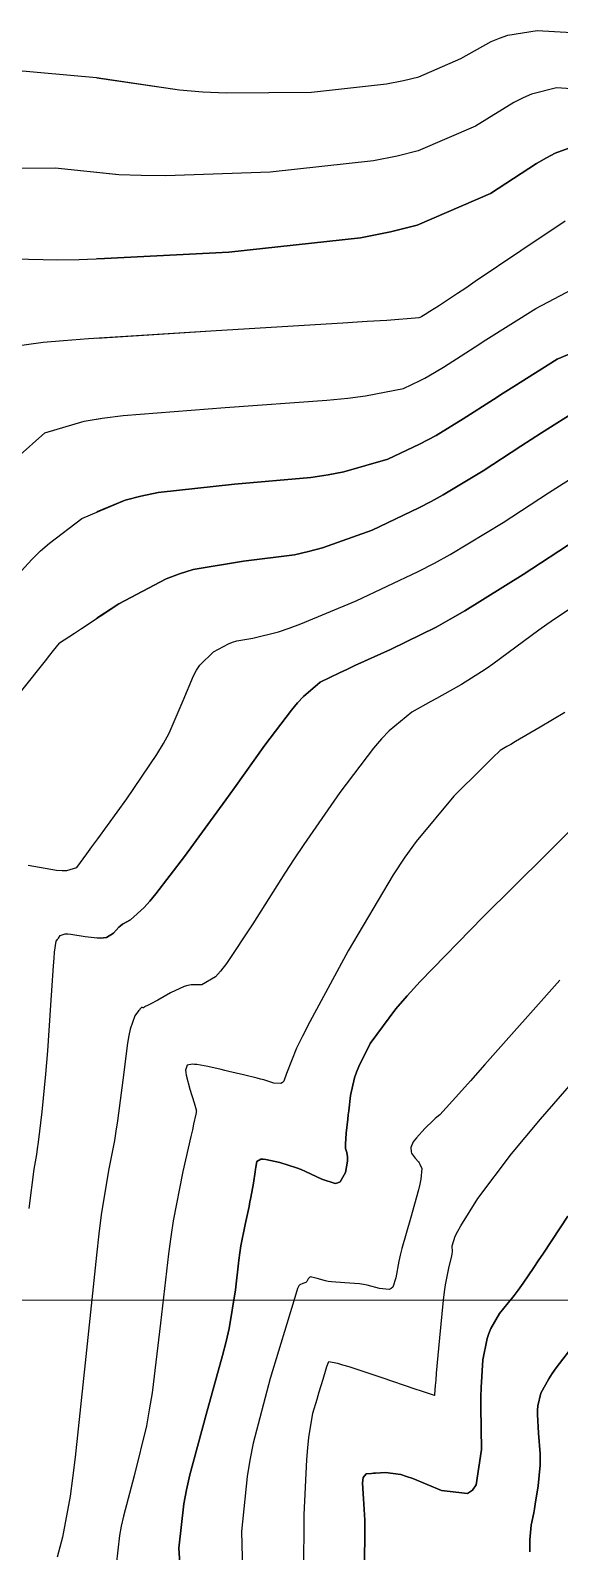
# Model space of a CAD drawing. Header units: metres. Extents: x 837117 to 838477, y 1189012 to 1191015.
# Drawn here: x 837821.8 to 837846.4, y 1190002.2 to 1190073 of the extents above; entities that cross this region are included whole.
import ezdxf

# ---------------------------------------------------------------- set-up
doc = ezdxf.new("R2010")
doc.units = ezdxf.units.M
doc.header["$LTSCALE"] = 0.3
doc.layers.add('COORD', color=7, linetype='Continuous', lineweight=20)
doc.layers.add('COTAS 10', color=1, linetype='Continuous')
doc.layers.add('COTAS INT', color=252, linetype='Continuous')

msp = doc.modelspace()

# ---------------------------------------------------------------- linework, layer by layer
at = {"layer": 'COORD'}
msp.add_line((837476.514, 1190013.872), (838476.514, 1190013.872), dxfattribs=at)
at = {"layer": 'COTAS 10'}
for points, elevation in [([(837820.934, 1190071.14), (837824.899, 1190070.773), (837828.767, 1190070.205), (837829.849, 1190070.117), (837830.936, 1190070.059), (837834.899, 1190070.098), (837838.394, 1190070.479), (837839.185, 1190070.637), (837839.899, 1190070.817), (837841.841, 1190071.656), (837843.263, 1190072.457), (837843.65, 1190072.614), (837844.034, 1190072.742), (837845.394, 1190072.97), (837847.007, 1190072.868)], 1770), ([(837824.923, 1190070.769), (837828.767, 1190070.205), (837829.849, 1190070.117), (837830.936, 1190070.059), (837834.899, 1190070.098), (837838.394, 1190070.479), (837839.185, 1190070.637), (837839.899, 1190070.817), (837841.841, 1190071.656), (837843.263, 1190072.457), (837843.65, 1190072.614), (837844.034, 1190072.742), (837845.394, 1190072.97), (837847.007, 1190072.868)], 1770), ([(837820.438, 1190046.751), (837821.889, 1190048.351), (837822.298, 1190048.743), (837822.709, 1190049.112), (837824.217, 1190050.26), (837826.234, 1190051.113), (837826.967, 1190051.296), (837827.774, 1190051.456), (837831.317, 1190051.843), (837834.865, 1190052.166), (837835.675, 1190052.286), (837836.411, 1190052.42), (837838.448, 1190053.013), (837839.93, 1190053.714), (837840.317, 1190053.915), (837840.693, 1190054.12), (837841.963, 1190054.887), (837843.363, 1190055.793), (837843.821, 1190056.086), (837844.309, 1190056.398), (837846.324, 1190057.674), (837848.863, 1190058.742)], 1780), ([(837848.863, 1190058.742), (837846.324, 1190057.674), (837844.309, 1190056.398), (837843.821, 1190056.086), (837843.363, 1190055.793), (837841.963, 1190054.887), (837840.693, 1190054.12), (837840.317, 1190053.915), (837839.93, 1190053.714), (837838.448, 1190053.013), (837836.411, 1190052.42), (837835.675, 1190052.286), (837834.865, 1190052.166), (837831.317, 1190051.843), (837827.774, 1190051.456), (837826.967, 1190051.296), (837826.234, 1190051.113), (837824.923, 1190050.559)], 1780), ([(837846.682, 1190041.224), (837845.536, 1190040.543), (837844.394, 1190039.871), (837844.173, 1190039.74), (837843.992, 1190039.634), (837843.682, 1190039.451), (837843.325, 1190039.11), (837843.114, 1190038.904), (837842.856, 1190038.65), (837841.521, 1190037.326), (837839.763, 1190035.226), (837839.239, 1190034.482), (837838.698, 1190033.667), (837836.607, 1190030.136), (837834.829, 1190026.831), (837834.485, 1190026.159), (837834.205, 1190025.592), (837833.732, 1190024.42), (837833.609, 1190024.057), (837833.551, 1190023.999), (837833.483, 1190023.96), (837833.147, 1190023.977), (837832.684, 1190024.12), (837832.536, 1190024.162), (837832.379, 1190024.204), (837831.736, 1190024.362), (837831.057, 1190024.52), (837830.876, 1190024.562), (837830.698, 1190024.603), (837830.081, 1190024.743), (837829.571, 1190024.834), (837829.461, 1190024.844), (837829.363, 1190024.847), (837829.122, 1190024.804), (837829.047, 1190024.58), (837829.054, 1190024.47), (837829.073, 1190024.339), (837829.244, 1190023.693), (837829.443, 1190023.061), (837829.48, 1190022.939), (837829.509, 1190022.84), (837829.549, 1190022.674), (837829.538, 1190022.643), (837829.534, 1190022.628), (837829.531, 1190022.612), (837829.52, 1190022.529), (837829.42, 1190022.059), (837829.361, 1190021.798), (837829.289, 1190021.48), (837828.914, 1190019.856), (837828.475, 1190017.561), (837828.361, 1190016.819), (837828.251, 1190016.031), (837827.884, 1190012.8), (837827.487, 1190009.561), (837827.358, 1190008.768), (837827.221, 1190008.02), (837826.659, 1190005.693), (837826.155, 1190003.82), (837826.055, 1190003.358), (837825.972, 1190002.92), (837825.815, 1190001.546)], 1790), ([(837846.682, 1190041.224), (837845.536, 1190040.543), (837844.394, 1190039.871), (837844.173, 1190039.74), (837843.992, 1190039.634), (837843.682, 1190039.451), (837843.325, 1190039.11), (837843.114, 1190038.904), (837842.856, 1190038.65), (837841.521, 1190037.326), (837839.763, 1190035.226), (837839.239, 1190034.482), (837838.698, 1190033.667), (837836.607, 1190030.136), (837834.829, 1190026.831), (837834.485, 1190026.159), (837834.205, 1190025.592), (837833.732, 1190024.42), (837833.609, 1190024.057), (837833.551, 1190023.999), (837833.483, 1190023.96), (837833.147, 1190023.977), (837832.684, 1190024.12), (837832.536, 1190024.162), (837832.379, 1190024.204), (837831.736, 1190024.362), (837831.057, 1190024.52), (837830.876, 1190024.562), (837830.698, 1190024.603), (837830.081, 1190024.743), (837829.571, 1190024.834), (837829.461, 1190024.844), (837829.363, 1190024.847), (837829.122, 1190024.804), (837829.047, 1190024.58), (837829.054, 1190024.47), (837829.073, 1190024.339), (837829.244, 1190023.693), (837829.443, 1190023.061), (837829.48, 1190022.939), (837829.509, 1190022.84), (837829.549, 1190022.674), (837829.538, 1190022.643), (837829.534, 1190022.628), (837829.531, 1190022.612), (837829.52, 1190022.529), (837829.42, 1190022.059), (837829.361, 1190021.798), (837829.289, 1190021.48), (837828.914, 1190019.856), (837828.475, 1190017.561), (837828.361, 1190016.819), (837828.251, 1190016.031), (837827.884, 1190012.8), (837827.487, 1190009.561), (837827.358, 1190008.768), (837827.221, 1190008.02), (837826.659, 1190005.693), (837826.155, 1190003.82), (837826.055, 1190003.358), (837825.972, 1190002.92), (837825.815, 1190001.546)], 1790), ([(837847.168, 1190011.867), (837846.287, 1190010.716), (837846.102, 1190010.452), (837845.941, 1190010.213), (837845.572, 1190009.548), (837845.432, 1190008.951), (837845.415, 1190008.755), (837845.409, 1190008.545), (837845.466, 1190007.673), (837845.536, 1190006.714), (837845.538, 1190006.449), (837845.531, 1190006.184), (837845.441, 1190005.231), (837845.306, 1190004.37), (837845.27, 1190004.164), (837845.235, 1190003.972), (837845.114, 1190003.395), (837845.049, 1190002.708), (837845.05, 1190002.448), (837845.057, 1190002.157)], 1800), ([(837845.057, 1190002.157), (837845.05, 1190002.448), (837845.049, 1190002.708), (837845.114, 1190003.395), (837845.235, 1190003.972), (837845.27, 1190004.164), (837845.306, 1190004.37), (837845.441, 1190005.231), (837845.531, 1190006.184), (837845.538, 1190006.449), (837845.536, 1190006.714), (837845.466, 1190007.673), (837845.409, 1190008.545), (837845.415, 1190008.755), (837845.432, 1190008.951), (837845.572, 1190009.548), (837845.941, 1190010.213), (837846.102, 1190010.452), (837846.287, 1190010.716), (837847.168, 1190011.867)], 1800)]:
    msp.add_lwpolyline(points, dxfattribs=dict(at, elevation=elevation))
at = {"layer": 'COTAS INT'}
for points, elevation in [([(837847.47, 1190070.218), (837846.304, 1190070.291), (837845.136, 1190070.001), (837844.743, 1190069.828), (837844.319, 1190069.616), (837842.533, 1190068.519), (837839.862, 1190067.365), (837838.879, 1190067.117), (837837.79, 1190066.9), (837832.982, 1190066.375), (837828.104, 1190066.207), (837826.973, 1190066.215), (837825.936, 1190066.246), (837822.982, 1190066.556), (837819.735, 1190066.546)], 1772), ([(837847.47, 1190070.218), (837846.304, 1190070.291), (837845.136, 1190070.001), (837844.743, 1190069.828), (837844.319, 1190069.616), (837842.533, 1190068.519), (837839.862, 1190067.365), (837838.879, 1190067.117), (837837.79, 1190066.9), (837832.982, 1190066.375), (837828.104, 1190066.207), (837826.973, 1190066.215), (837825.936, 1190066.246), (837824.923, 1190066.352)], 1772), ([(837821.064, 1190062.34), (837823.105, 1190062.287), (837824.096, 1190062.312), (837825.273, 1190062.355), (837831.064, 1190062.653), (837837.187, 1190063.321), (837838.572, 1190063.597), (837839.824, 1190063.913), (837843.226, 1190065.383), (837845.374, 1190066.775), (837845.836, 1190067.043), (837846.239, 1190067.259), (837847.215, 1190067.612)], 1774), ([(837847.215, 1190067.612), (837846.239, 1190067.259), (837845.836, 1190067.043), (837845.374, 1190066.775), (837843.226, 1190065.383), (837839.824, 1190063.913), (837838.572, 1190063.597), (837837.187, 1190063.321), (837831.064, 1190062.653), (837825.273, 1190062.355), (837824.923, 1190062.342)], 1774), ([(837820.768, 1190058.227), (837822.423, 1190058.458), (837823.368, 1190058.539), (837824.525, 1190058.627), (837830.461, 1190059.008), (837836.36, 1190059.36), (837837.493, 1190059.431), (837838.41, 1190059.49), (837839.912, 1190059.605), (837839.996, 1190059.644), (837840.018, 1190059.656), (837840.039, 1190059.667), (837840.111, 1190059.711), (837840.26, 1190059.806), (837840.33, 1190059.85), (837840.412, 1190059.902), (837840.812, 1190060.155), (837841.691, 1190060.735), (837842.074, 1190060.993), (837842.519, 1190061.294), (837844.631, 1190062.734), (837846.694, 1190064.115)], 1776), ([(837824.923, 1190058.653), (837830.461, 1190059.008), (837836.36, 1190059.36), (837837.493, 1190059.431), (837838.41, 1190059.49), (837839.912, 1190059.605), (837839.996, 1190059.644), (837840.018, 1190059.656), (837840.039, 1190059.667), (837840.111, 1190059.711), (837840.26, 1190059.806), (837840.33, 1190059.85), (837840.412, 1190059.902), (837840.812, 1190060.155), (837841.691, 1190060.735), (837842.074, 1190060.993), (837842.519, 1190061.294), (837844.631, 1190062.734), (837846.694, 1190064.115)], 1776), ([(837821.207, 1190053.085), (837822.492, 1190054.244), (837824.329, 1190054.786), (837825.167, 1190054.918), (837826.149, 1190055.042), (837830.889, 1190055.425), (837835.613, 1190055.763), (837836.584, 1190055.859), (837837.41, 1190055.955), (837839.18, 1190056.309), (837839.963, 1190056.679), (837840.167, 1190056.786), (837840.366, 1190056.894), (837841.037, 1190057.299), (837842.082, 1190057.97), (837842.516, 1190058.246), (837843.013, 1190058.561), (837845.33, 1190060.026), (837847.887, 1190061.382)], 1778), ([(837824.923, 1190054.88), (837825.167, 1190054.918), (837826.149, 1190055.042), (837830.889, 1190055.425), (837835.613, 1190055.763), (837836.584, 1190055.859), (837837.41, 1190055.955), (837839.18, 1190056.309), (837839.963, 1190056.679), (837840.167, 1190056.786), (837840.366, 1190056.894), (837841.037, 1190057.299), (837842.082, 1190057.97), (837842.516, 1190058.246), (837843.013, 1190058.561), (837845.33, 1190060.026), (837847.887, 1190061.382)], 1778), ([(837821.436, 1190042.246), (837822.53, 1190043.626), (837822.739, 1190043.89), (837822.907, 1190044.103), (837823.175, 1190044.443), (837823.18, 1190044.453), (837823.186, 1190044.461), (837823.613, 1190044.745), (837823.88, 1190044.921), (837824.211, 1190045.139), (837825.942, 1190046.277), (837828.14, 1190047.441), (837828.766, 1190047.675), (837829.399, 1190047.871), (837831.745, 1190048.26), (837834.117, 1190048.569), (837834.766, 1190048.714), (837835.412, 1190048.885), (837837.716, 1190049.717), (837839.898, 1190050.749), (837840.466, 1190051.045), (837841.019, 1190051.347), (837842.889, 1190052.475), (837844.645, 1190053.616), (837845.126, 1190053.926), (837845.605, 1190054.234), (837847.319, 1190055.323)], 1782), ([(837847.319, 1190055.323), (837845.605, 1190054.234), (837845.126, 1190053.926), (837844.645, 1190053.616), (837842.889, 1190052.475), (837841.019, 1190051.347), (837840.466, 1190051.045), (837839.898, 1190050.749), (837837.716, 1190049.717), (837835.412, 1190048.885), (837834.766, 1190048.714), (837834.117, 1190048.569), (837831.745, 1190048.26), (837829.399, 1190047.871), (837828.766, 1190047.675), (837828.14, 1190047.441), (837825.942, 1190046.277), (837824.923, 1190045.607)], 1782), ([(837821.72, 1190034.114), (837823.037, 1190033.891), (837823.305, 1190033.871), (837823.529, 1190033.868), (837823.987, 1190034.007), (837824.454, 1190034.652), (837824.684, 1190034.969), (837824.958, 1190035.345), (837826.313, 1190037.202), (837827.715, 1190039.27), (837828.018, 1190039.779), (837828.284, 1190040.262), (837828.94, 1190041.775), (837829.408, 1190042.936), (837829.556, 1190043.196), (837829.711, 1190043.429), (837830.34, 1190044.05), (837831.036, 1190044.419), (837831.233, 1190044.493), (837831.433, 1190044.555), (837832.173, 1190044.678), (837833.37, 1190044.972), (837833.857, 1190045.142), (837834.413, 1190045.35), (837836.984, 1190046.422), (837839.865, 1190047.784), (837840.616, 1190048.175), (837841.346, 1190048.573), (837843.815, 1190050.063), (837845.926, 1190051.44), (837846.431, 1190051.767), (837846.902, 1190052.07)], 1784), ([(837824.923, 1190035.298), (837824.958, 1190035.345), (837826.313, 1190037.202), (837827.715, 1190039.27), (837828.018, 1190039.779), (837828.284, 1190040.262), (837828.94, 1190041.775), (837829.408, 1190042.936), (837829.556, 1190043.196), (837829.711, 1190043.429), (837830.34, 1190044.05), (837831.036, 1190044.419), (837831.233, 1190044.493), (837831.433, 1190044.555), (837832.173, 1190044.678), (837833.37, 1190044.972), (837833.857, 1190045.142), (837834.413, 1190045.35), (837836.984, 1190046.422), (837839.865, 1190047.784), (837840.616, 1190048.175), (837841.346, 1190048.573), (837843.815, 1190050.063), (837845.926, 1190051.44), (837846.431, 1190051.767), (837846.902, 1190052.07)], 1784), ([(837821.777, 1190018.133), (837822.004, 1190019.968), (837822.124, 1190020.65), (837822.163, 1190020.921), (837822.204, 1190021.228), (837822.373, 1190022.636), (837822.549, 1190024.396), (837822.594, 1190024.926), (837822.637, 1190025.474), (837822.782, 1190027.606), (837822.902, 1190029.431), (837822.93, 1190029.786), (837822.955, 1190030.075), (837823.027, 1190030.576), (837823.091, 1190030.662), (837823.111, 1190030.691), (837823.132, 1190030.721), (837823.218, 1190030.846), (837823.452, 1190030.923), (837823.567, 1190030.922), (837823.703, 1190030.913), (837824.378, 1190030.8), (837825.076, 1190030.718), (837825.227, 1190030.728), (837825.36, 1190030.752), (837825.688, 1190030.955), (837825.938, 1190031.23), (837826.021, 1190031.299), (837826.111, 1190031.365), (837826.485, 1190031.577), (837827.122, 1190032.144), (837827.376, 1190032.434), (837827.665, 1190032.781), (837828.991, 1190034.513), (837830.506, 1190036.591), (837830.914, 1190037.155), (837831.317, 1190037.714), (837832.73, 1190039.696), (837833.967, 1190041.333), (837834.258, 1190041.675), (837834.526, 1190041.969), (837835.312, 1190042.63), (837836.204, 1190043.074), (837836.539, 1190043.231), (837836.913, 1190043.403), (837838.582, 1190044.148), (837840.695, 1190045.197), (837841.348, 1190045.561), (837842.03, 1190045.956), (837844.741, 1190047.651), (837847.208, 1190049.263)], 1786), ([(837847.208, 1190049.263), (837844.741, 1190047.651), (837842.03, 1190045.956), (837841.348, 1190045.561), (837840.695, 1190045.197), (837838.582, 1190044.148), (837836.913, 1190043.403), (837836.539, 1190043.231), (837836.204, 1190043.074), (837835.312, 1190042.63), (837834.526, 1190041.969), (837834.258, 1190041.675), (837833.967, 1190041.333), (837832.73, 1190039.696), (837831.317, 1190037.714), (837830.914, 1190037.155), (837830.506, 1190036.591), (837828.991, 1190034.513), (837827.665, 1190032.781), (837827.376, 1190032.434), (837827.122, 1190032.144), (837826.485, 1190031.577), (837826.111, 1190031.365), (837826.021, 1190031.299), (837825.938, 1190031.23), (837825.688, 1190030.955), (837825.36, 1190030.752), (837825.227, 1190030.728), (837825.076, 1190030.718), (837824.923, 1190030.736)], 1786), ([(837847.856, 1190046.672), (837846.246, 1190045.594), (837845.853, 1190045.321), (837845.481, 1190045.059), (837843.34, 1190043.475), (837843.073, 1190043.29), (837842.808, 1190043.112), (837841.872, 1190042.532), (837840.959, 1190042.011), (837840.708, 1190041.87), (837840.458, 1190041.731), (837839.563, 1190041.24), (837838.508, 1190040.373), (837838.158, 1190039.997), (837837.782, 1190039.562), (837836.213, 1190037.498), (837834.54, 1190035.073), (837834.098, 1190034.409), (837833.666, 1190033.749), (837832.18, 1190031.393), (837830.947, 1190029.536), (837830.674, 1190029.19), (837830.43, 1190028.918), (837829.795, 1190028.541), (837829.302, 1190028.544), (837829.147, 1190028.511), (837828.985, 1190028.463), (837828.337, 1190028.167), (837827.749, 1190027.839), (837827.626, 1190027.771), (837827.52, 1190027.713), (837827.278, 1190027.588), (837827.172, 1190027.537), (837827.151, 1190027.526), (837827.133, 1190027.516), (837827.099, 1190027.493), (837827.084, 1190027.483), (837827.077, 1190027.482), (837827.07, 1190027.482), (837827.037, 1190027.486), (837827.004, 1190027.489), (837826.996, 1190027.489), (837826.99, 1190027.487), (837826.974, 1190027.476), (837826.924, 1190027.41), (837826.896, 1190027.373), (837826.862, 1190027.33), (837826.689, 1190027.107), (837826.473, 1190026.482), (837826.411, 1190026.185), (837826.349, 1190025.833), (837826.12, 1190024.115), (837825.876, 1190022.211), (837825.805, 1190021.743), (837825.733, 1190021.3), (837825.459, 1190019.912), (837825.125, 1190017.84), (837825.015, 1190016.965), (837824.896, 1190015.96), (837824.405, 1190011.243), (837823.909, 1190006.568), (837823.788, 1190005.588), (837823.674, 1190004.745), (837823.321, 1190002.839), (837823.07, 1190001.905)], 1788), ([(837847.856, 1190046.672), (837846.246, 1190045.594), (837845.853, 1190045.321), (837845.481, 1190045.059), (837843.34, 1190043.475), (837843.073, 1190043.29), (837842.808, 1190043.112), (837841.872, 1190042.532), (837840.959, 1190042.011), (837840.708, 1190041.87), (837840.458, 1190041.731), (837839.563, 1190041.24), (837838.508, 1190040.373), (837838.158, 1190039.997), (837837.782, 1190039.562), (837836.213, 1190037.498), (837834.54, 1190035.073), (837834.098, 1190034.409), (837833.666, 1190033.749), (837832.18, 1190031.393), (837830.947, 1190029.536), (837830.674, 1190029.19), (837830.43, 1190028.918), (837829.795, 1190028.541), (837829.302, 1190028.544), (837829.147, 1190028.511), (837828.985, 1190028.463), (837828.337, 1190028.167), (837827.749, 1190027.839), (837827.626, 1190027.771), (837827.52, 1190027.713), (837827.278, 1190027.588), (837827.172, 1190027.537), (837827.151, 1190027.526), (837827.133, 1190027.516), (837827.099, 1190027.493), (837827.084, 1190027.483), (837827.077, 1190027.482), (837827.07, 1190027.482), (837827.037, 1190027.486), (837827.004, 1190027.489), (837826.996, 1190027.489), (837826.99, 1190027.487), (837826.974, 1190027.476), (837826.924, 1190027.41), (837826.896, 1190027.373), (837826.862, 1190027.33), (837826.689, 1190027.107), (837826.473, 1190026.482), (837826.411, 1190026.185), (837826.349, 1190025.833), (837826.12, 1190024.115), (837825.876, 1190022.211), (837825.805, 1190021.743), (837825.733, 1190021.3), (837825.459, 1190019.912), (837825.125, 1190017.84), (837825.015, 1190016.965), (837824.896, 1190015.96), (837824.405, 1190011.243), (837823.909, 1190006.568), (837823.788, 1190005.588), (837823.674, 1190004.745), (837823.321, 1190002.839), (837823.07, 1190001.905)], 1788), ([(837846.893, 1190035.687), (837846.389, 1190035.187), (837845.794, 1190034.597), (837842.893, 1190031.716), (837839.962, 1190028.702), (837839.348, 1190028.028), (837838.82, 1190027.423), (837837.627, 1190025.819), (837837.101, 1190024.748), (837836.994, 1190024.48), (837836.903, 1190024.224), (837836.713, 1190023.402), (837836.633, 1190022.682), (837836.612, 1190022.49), (837836.591, 1190022.302), (837836.517, 1190021.649), (837836.477, 1190021.125), (837836.477, 1190021.018), (837836.481, 1190020.928), (837836.538, 1190020.738), (837836.583, 1190020.546), (837836.581, 1190020.454), (837836.572, 1190020.345), (837836.485, 1190019.813), (837836.237, 1190019.375), (837836.126, 1190019.325), (837835.997, 1190019.306), (837835.378, 1190019.497), (837834.629, 1190019.857), (837834.418, 1190019.944), (837834.206, 1190020.026), (837833.424, 1190020.278), (837832.78, 1190020.418), (837832.654, 1190020.43), (837832.551, 1190020.43), (837832.366, 1190020.33), (837832.318, 1190020.068), (837832.301, 1190019.965), (837832.282, 1190019.848), (837832.197, 1190019.318), (837832.08, 1190018.649), (837832.04, 1190018.445), (837831.996, 1190018.233), (837831.812, 1190017.399), (837831.618, 1190016.393), (837831.568, 1190016.072), (837831.52, 1190015.733), (837831.363, 1190014.356), (837831.065, 1190012.555), (837830.929, 1190011.949), (837830.769, 1190011.295), (837829.997, 1190008.547), (837829.241, 1190005.734), (837829.09, 1190005.041), (837828.966, 1190004.384), (837828.73, 1190002.321), (837828.864, 1190000.225)], 1792), ([(837828.864, 1190000.225), (837828.73, 1190002.321), (837828.966, 1190004.384), (837829.09, 1190005.041), (837829.241, 1190005.734), (837829.997, 1190008.547), (837830.769, 1190011.295), (837830.929, 1190011.949), (837831.065, 1190012.555), (837831.363, 1190014.356), (837831.52, 1190015.733), (837831.568, 1190016.072), (837831.618, 1190016.393), (837831.812, 1190017.399), (837831.996, 1190018.233), (837832.04, 1190018.445), (837832.08, 1190018.649), (837832.197, 1190019.318), (837832.282, 1190019.848), (837832.301, 1190019.965), (837832.318, 1190020.068), (837832.366, 1190020.33), (837832.551, 1190020.43), (837832.654, 1190020.43), (837832.78, 1190020.418), (837833.424, 1190020.278), (837834.206, 1190020.026), (837834.418, 1190019.944), (837834.629, 1190019.857), (837835.378, 1190019.497), (837835.997, 1190019.306), (837836.126, 1190019.325), (837836.237, 1190019.375), (837836.485, 1190019.813), (837836.572, 1190020.345), (837836.581, 1190020.454), (837836.583, 1190020.546), (837836.538, 1190020.738), (837836.481, 1190020.928), (837836.477, 1190021.018), (837836.477, 1190021.125), (837836.517, 1190021.649), (837836.591, 1190022.302), (837836.612, 1190022.49), (837836.633, 1190022.682), (837836.713, 1190023.402), (837836.903, 1190024.224), (837836.994, 1190024.48), (837837.101, 1190024.748), (837837.627, 1190025.819), (837838.82, 1190027.423), (837839.348, 1190028.028), (837839.962, 1190028.702), (837842.893, 1190031.716), (837845.794, 1190034.597), (837846.389, 1190035.187), (837846.893, 1190035.687)], 1792), ([(837846.458, 1190028.768), (837842.967, 1190024.836), (837842.297, 1190024.084), (837841.754, 1190023.477), (837840.863, 1190022.5), (837840.724, 1190022.385), (837840.656, 1190022.322), (837840.574, 1190022.245), (837840.174, 1190021.857), (837839.779, 1190021.432), (837839.702, 1190021.332), (837839.638, 1190021.24), (837839.523, 1190020.973), (837839.538, 1190020.767), (837839.556, 1190020.713), (837839.58, 1190020.661), (837839.718, 1190020.485), (837839.873, 1190020.308), (837839.909, 1190020.255), (837839.941, 1190020.201), (837840.028, 1190019.993), (837839.988, 1190019.504), (837839.939, 1190019.274), (837839.874, 1190019.002), (837839.502, 1190017.676), (837839.107, 1190016.281), (837839.027, 1190015.965), (837838.96, 1190015.679), (837838.825, 1190014.904), (837838.677, 1190014.478), (837838.602, 1190014.413), (837838.512, 1190014.371), (837838.063, 1190014.41), (837837.486, 1190014.567), (837837.314, 1190014.599), (837837.138, 1190014.626), (837836.459, 1190014.681), (837835.829, 1190014.724), (837835.682, 1190014.743), (837835.548, 1190014.765), (837835.166, 1190014.872), (837834.917, 1190014.947), (837834.867, 1190014.95), (837834.825, 1190014.945), (837834.742, 1190014.86), (837834.687, 1190014.744), (837834.663, 1190014.718), (837834.635, 1190014.696), (837834.501, 1190014.641), (837834.366, 1190014.584), (837834.336, 1190014.561), (837834.311, 1190014.535), (837834.246, 1190014.415), (837834.026, 1190013.685), (837833.902, 1190013.275), (837833.751, 1190012.775), (837832.977, 1190010.217), (837832.193, 1190007.211), (837832.036, 1190006.428), (837831.905, 1190005.667), (837831.645, 1190003.097), (837831.707, 1190000.689)], 1794), ([(837846.458, 1190028.768), (837842.967, 1190024.836), (837842.297, 1190024.084), (837841.754, 1190023.477), (837840.863, 1190022.5), (837840.724, 1190022.385), (837840.656, 1190022.322), (837840.574, 1190022.245), (837840.174, 1190021.857), (837839.779, 1190021.432), (837839.702, 1190021.332), (837839.638, 1190021.24), (837839.523, 1190020.973), (837839.538, 1190020.767), (837839.556, 1190020.713), (837839.58, 1190020.661), (837839.718, 1190020.485), (837839.873, 1190020.308), (837839.909, 1190020.255), (837839.941, 1190020.201), (837840.028, 1190019.993), (837839.988, 1190019.504), (837839.939, 1190019.274), (837839.874, 1190019.002), (837839.502, 1190017.676), (837839.107, 1190016.281), (837839.027, 1190015.965), (837838.96, 1190015.679), (837838.825, 1190014.904), (837838.677, 1190014.478), (837838.602, 1190014.413), (837838.512, 1190014.371), (837838.063, 1190014.41), (837837.486, 1190014.567), (837837.314, 1190014.599), (837837.138, 1190014.626), (837836.459, 1190014.681), (837835.829, 1190014.724), (837835.682, 1190014.743), (837835.548, 1190014.765), (837835.166, 1190014.872), (837834.917, 1190014.947), (837834.867, 1190014.95), (837834.825, 1190014.945), (837834.742, 1190014.86), (837834.687, 1190014.744), (837834.663, 1190014.718), (837834.635, 1190014.696), (837834.501, 1190014.641), (837834.366, 1190014.584), (837834.336, 1190014.561), (837834.311, 1190014.535), (837834.246, 1190014.415), (837834.026, 1190013.685), (837833.902, 1190013.275), (837833.751, 1190012.775), (837832.977, 1190010.217), (837832.193, 1190007.211), (837832.036, 1190006.428), (837831.905, 1190005.667), (837831.645, 1190003.097), (837831.707, 1190000.689)], 1794), ([(837834.551, 1190001.154), (837834.56, 1190003.872), (837834.691, 1190006.446), (837834.734, 1190006.995), (837834.779, 1190007.472), (837834.964, 1190008.605), (837835.16, 1190009.257), (837835.212, 1190009.431), (837835.263, 1190009.603), (837835.441, 1190010.2), (837835.586, 1190010.678), (837835.617, 1190010.775), (837835.643, 1190010.855), (837835.707, 1190011.017), (837836.108, 1190010.938), (837836.348, 1190010.867), (837836.644, 1190010.775), (837838.177, 1190010.267), (837839.703, 1190009.747), (837839.995, 1190009.648), (837840.23, 1190009.568), (837840.605, 1190009.442), (837840.611, 1190009.441), (837840.614, 1190009.441), (837840.622, 1190009.438), (837840.628, 1190009.437), (837840.63, 1190009.439), (837840.631, 1190009.447), (837840.631, 1190009.467), (837840.633, 1190009.483), (837840.67, 1190009.898), (837840.693, 1190010.153), (837840.721, 1190010.469), (837840.868, 1190012.117), (837841.046, 1190013.869), (837841.095, 1190014.251), (837841.142, 1190014.587), (837841.31, 1190015.43), (837841.431, 1190015.911), (837841.448, 1190016.021), (837841.459, 1190016.12), (837841.442, 1190016.392), (837841.589, 1190016.854), (837841.703, 1190017.074), (837841.849, 1190017.333), (837842.644, 1190018.598), (837844.206, 1190020.674), (837844.836, 1190021.445), (837845.551, 1190022.301), (837848.849, 1190026.098)], 1796), ([(837834.551, 1190001.154), (837834.56, 1190003.872), (837834.691, 1190006.446), (837834.734, 1190006.995), (837834.779, 1190007.472), (837834.964, 1190008.605), (837835.16, 1190009.257), (837835.212, 1190009.431), (837835.263, 1190009.603), (837835.441, 1190010.2), (837835.586, 1190010.678), (837835.617, 1190010.775), (837835.643, 1190010.855), (837835.707, 1190011.017), (837836.108, 1190010.938), (837836.348, 1190010.867), (837836.644, 1190010.775), (837838.177, 1190010.267), (837839.703, 1190009.747), (837839.995, 1190009.648), (837840.23, 1190009.568), (837840.605, 1190009.442), (837840.611, 1190009.441), (837840.614, 1190009.441), (837840.622, 1190009.438), (837840.628, 1190009.437), (837840.63, 1190009.439), (837840.631, 1190009.447), (837840.631, 1190009.467), (837840.633, 1190009.483), (837840.67, 1190009.898), (837840.693, 1190010.153), (837840.721, 1190010.469), (837840.868, 1190012.117), (837841.046, 1190013.869), (837841.095, 1190014.251), (837841.142, 1190014.587), (837841.31, 1190015.43), (837841.431, 1190015.911), (837841.448, 1190016.021), (837841.459, 1190016.12), (837841.442, 1190016.392), (837841.589, 1190016.854), (837841.703, 1190017.074), (837841.849, 1190017.333), (837842.644, 1190018.598), (837844.206, 1190020.674), (837844.836, 1190021.445), (837845.551, 1190022.301), (837848.849, 1190026.098)], 1796), ([(837837.366, 1190001.729), (837837.39, 1190003.002), (837837.386, 1190003.323), (837837.379, 1190003.631), (837837.316, 1190004.627), (837837.28, 1190005.358), (837837.289, 1190005.498), (837837.306, 1190005.611), (837837.439, 1190005.793), (837837.69, 1190005.805), (837837.782, 1190005.811), (837837.885, 1190005.818), (837838.336, 1190005.854), (837839.05, 1190005.749), (837839.318, 1190005.668), (837839.615, 1190005.565), (837840.943, 1190005.004), (837842.157, 1190004.866), (837842.383, 1190005.029), (837842.561, 1190005.28), (837842.805, 1190006.914), (837842.775, 1190008.896), (837842.78, 1190009.367), (837842.791, 1190009.804), (837842.877, 1190011.1), (837843.07, 1190012.083), (837843.149, 1190012.323), (837843.239, 1190012.549), (837843.652, 1190013.247), (837844.051, 1190013.745), (837844.131, 1190013.845), (837844.199, 1190013.928), (837844.332, 1190014.09), (837844.427, 1190014.212), (837844.469, 1190014.269), (837844.518, 1190014.337), (837844.753, 1190014.667), (837845.242, 1190015.386), (837845.451, 1190015.699), (837845.692, 1190016.061), (837846.828, 1190017.781)], 1798), ([(837846.828, 1190017.781), (837845.692, 1190016.061), (837845.451, 1190015.699), (837845.242, 1190015.386), (837844.753, 1190014.667), (837844.518, 1190014.337), (837844.469, 1190014.269), (837844.427, 1190014.212), (837844.332, 1190014.09), (837844.199, 1190013.928), (837844.131, 1190013.845), (837844.051, 1190013.745), (837843.652, 1190013.247), (837843.239, 1190012.549), (837843.149, 1190012.323), (837843.07, 1190012.083), (837842.877, 1190011.1), (837842.791, 1190009.804), (837842.78, 1190009.367), (837842.775, 1190008.896), (837842.805, 1190006.914), (837842.561, 1190005.28), (837842.383, 1190005.029), (837842.157, 1190004.866), (837840.943, 1190005.004), (837839.615, 1190005.565), (837839.318, 1190005.668), (837839.05, 1190005.749), (837838.336, 1190005.854), (837837.885, 1190005.818), (837837.782, 1190005.811), (837837.69, 1190005.805), (837837.439, 1190005.793), (837837.306, 1190005.611), (837837.289, 1190005.498), (837837.28, 1190005.358), (837837.316, 1190004.627), (837837.379, 1190003.631), (837837.386, 1190003.323), (837837.39, 1190003.002), (837837.366, 1190001.729)], 1798)]:
    msp.add_lwpolyline(points, dxfattribs=dict(at, elevation=elevation))

doc.saveas('drawing.dxf')
